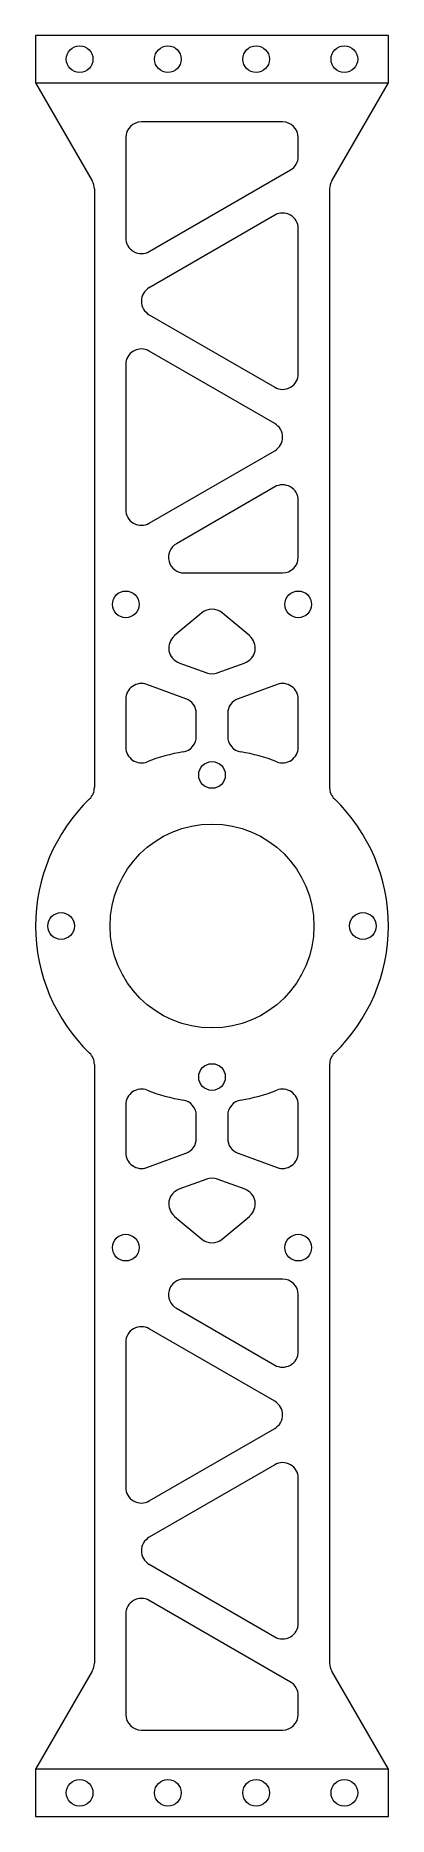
# Model space of a CAD drawing. Header units: millimetres. Extents: x -38 to 8, y 0 to 227.
import ezdxf

# ---------------------------------------------------------------- set-up
doc = ezdxf.new("R2010")
doc.units = ezdxf.units.MM

msp = doc.modelspace()

# ---------------------------------------------------------------- linework, layer by layer
at = {"color": 7, "linetype": 'Continuous', "lineweight": 15}
for p, q in [((-37.5, 227), (-37.5, 221)), ((7.5, 227), (-37.5, 227)), ((7.5, 221), (7.5, 227)), ((-37.5, 221), (-30.27, 208.47)), ((-37.5, 221), (7.5, 221)), ((0.27, 208.47), (7.5, 221)), ((-6, 216), (-24, 216)), ((-26, 214), (-26, 201.22)), ((-4, 211.62), (-4, 214)), ((-23, 199.49), (-5, 209.88)), ((-30, 207.47), (-30, 131.14)), ((0, 207.47), (0, 131.14)), ((-7, 204.11), (-23, 194.87)), ((-4, 183.9), (-4, 202.38)), ((-23, 191.41), (-7, 182.17)), ((-7, 177.55), (-23, 186.79)), ((-26, 185.06), (-26, 166.58)), ((-23, 164.85), (-7, 174.09)), ((-7, 169.47), (-19.54, 162.23)), ((-4, 160.5), (-4, 167.74)), ((-18.54, 158.5), (-6, 158.5)), ((-16.29, 153.42), (-19.81, 150.47)), ((-10.19, 150.47), (-13.71, 153.42)), ((-19.21, 147.05), (-15.68, 145.77)), ((-14.32, 145.77), (-10.79, 147.05)), ((-18.32, 142.47), (-23.32, 144.29)), ((-6.68, 144.29), (-11.68, 142.47)), ((-26, 142.41), (-26, 136.29)), ((-4, 136.29), (-4, 142.41)), ((-17, 137.67), (-17, 140.59)), ((-13, 140.59), (-13, 137.67)), ((-30, 95.86), (-30, 19.53)), ((0, 95.86), (0, 19.53)), ((-26, 90.71), (-26, 84.59)), ((-17, 86.41), (-17, 89.33)), ((-13, 89.33), (-13, 86.41)), ((-4, 84.59), (-4, 90.71)), ((-23.32, 82.71), (-18.32, 84.53)), ((-11.68, 84.53), (-6.68, 82.71)), ((-15.68, 81.23), (-19.21, 79.95)), ((-10.79, 79.95), (-14.32, 81.23)), ((-19.81, 76.53), (-16.29, 73.58)), ((-13.71, 73.58), (-10.19, 76.53)), ((-6, 68.5), (-18.54, 68.5)), ((-4, 59.26), (-4, 66.5)), ((-19.54, 64.77), (-7, 57.53)), ((-7, 52.91), (-23, 62.15)), ((-26, 60.42), (-26, 41.94)), ((-23, 40.21), (-7, 49.45)), ((-7, 44.83), (-23, 35.59)), ((-4, 24.62), (-4, 43.1)), ((-23, 32.13), (-7, 22.89)), ((-5, 17.12), (-23, 27.51)), ((-26, 25.78), (-26, 13)), ((-30.27, 18.53), (-37.5, 6)), ((7.5, 6), (0.27, 18.53)), ((-4, 13), (-4, 15.38)), ((-24, 11), (-6, 11)), ((7.5, 6), (-37.5, 6)), ((-37.5, 6), (-37.5, 0)), ((7.5, 0), (7.5, 6)), ((-37.5, 0), (7.5, 0))]:
    msp.add_line(p, q, dxfattribs=at)
for centre, radius in [((-31.88, 224), 1.7), ((-20.62, 224), 1.7), ((-9.38, 224), 1.7), ((1.88, 224), 1.7), ((-26, 154.5), 1.7), ((-4, 154.5), 1.7), ((-15, 132.75), 1.7), ((-15, 113.5), 13), ((-34.25, 113.5), 1.7), ((4.25, 113.5), 1.7), ((-15, 94.25), 1.7), ((-26, 72.5), 1.7), ((-4, 72.5), 1.7), ((-31.88, 3), 1.7), ((-20.62, 3), 1.7), ((-9.38, 3), 1.7), ((1.88, 3), 1.7)]:
    msp.add_circle(centre, radius, dxfattribs=at)
for centre, radius, start, end in [((-24, 214), 2, 90, 180), ((-6, 214), 2, 0, 90), ((-6, 211.62), 2, 300, 0), ((-32, 207.47), 2, 0, 30), ((2, 207.47), 2, 150, 180), ((-6, 202.38), 2, 0, 120), ((-24, 201.22), 2, 180, 300), ((-22, 193.14), 2, 120, 240), ((-24, 185.06), 2, 60, 180), ((-6, 183.9), 2, 240, 0), ((-8, 175.82), 2, 300, 60), ((-6, 167.74), 2, 0, 120), ((-24, 166.58), 2, 180, 300), ((-18.54, 160.5), 2, 120, 270), ((-6, 160.5), 2, 270, 0), ((-15, 151.89), 2, 50, 130), ((-18.52, 148.93), 2, 130, 250), ((-11.48, 148.93), 2, 290, 50), ((-15, 147.65), 2, 250, 290), ((-24, 142.41), 2, 70, 180), ((-6, 142.41), 2, 0, 110), ((-19, 140.59), 2, 0, 70), ((-11, 140.59), 2, 110, 180), ((-24, 136.29), 2, 180, 291.5521), ((-19, 137.67), 2, 279.3965, 0), ((-11, 137.67), 2, 180, 260.6035), ((-6, 136.29), 2, 248.4479, 0), ((-15, 113.5), 22.5, 99.3965, 111.5521), ((-15, 113.5), 22.5, 68.4479, 80.6035), ((-15, 113.5), 22.5, 133.9378, 226.0622), ((-32, 131.14), 2, 313.9378, 0), ((2, 131.14), 2, 180, 226.0622), ((-15, 113.5), 22.5, 313.9378, 46.0622), ((-32, 95.86), 2, 0, 46.0622), ((2, 95.86), 2, 133.9378, 180), ((-24, 90.71), 2, 68.4479, 180), ((-15, 113.5), 22.5, 248.4479, 260.6035), ((-19, 89.33), 2, 0, 80.6035), ((-11, 89.33), 2, 99.3965, 180), ((-15, 113.5), 22.5, 279.3965, 291.5521), ((-6, 90.71), 2, 0, 111.5521), ((-19, 86.41), 2, 290, 0), ((-11, 86.41), 2, 180, 250), ((-24, 84.59), 2, 180, 290), ((-6, 84.59), 2, 250, 0), ((-18.52, 78.07), 2, 110, 230), ((-15, 79.35), 2, 70, 110), ((-11.48, 78.07), 2, 310, 70), ((-15, 75.11), 2, 230, 310), ((-18.54, 66.5), 2, 90, 240), ((-6, 66.5), 2, 0, 90), ((-24, 60.42), 2, 60, 180), ((-6, 59.26), 2, 240, 0), ((-8, 51.18), 2, 300, 60), ((-6, 43.1), 2, 0, 120), ((-24, 41.94), 2, 180, 300), ((-22, 33.86), 2, 120, 240), ((-24, 25.78), 2, 60, 180), ((-6, 24.62), 2, 240, 0), ((-32, 19.53), 2, 330, 0), ((2, 19.53), 2, 180, 210), ((-6, 15.38), 2, 0, 60), ((-24, 13), 2, 180, 270), ((-6, 13), 2, 270, 0)]:
    msp.add_arc(centre, radius, start, end, dxfattribs=at)

doc.saveas('drawing.dxf')
